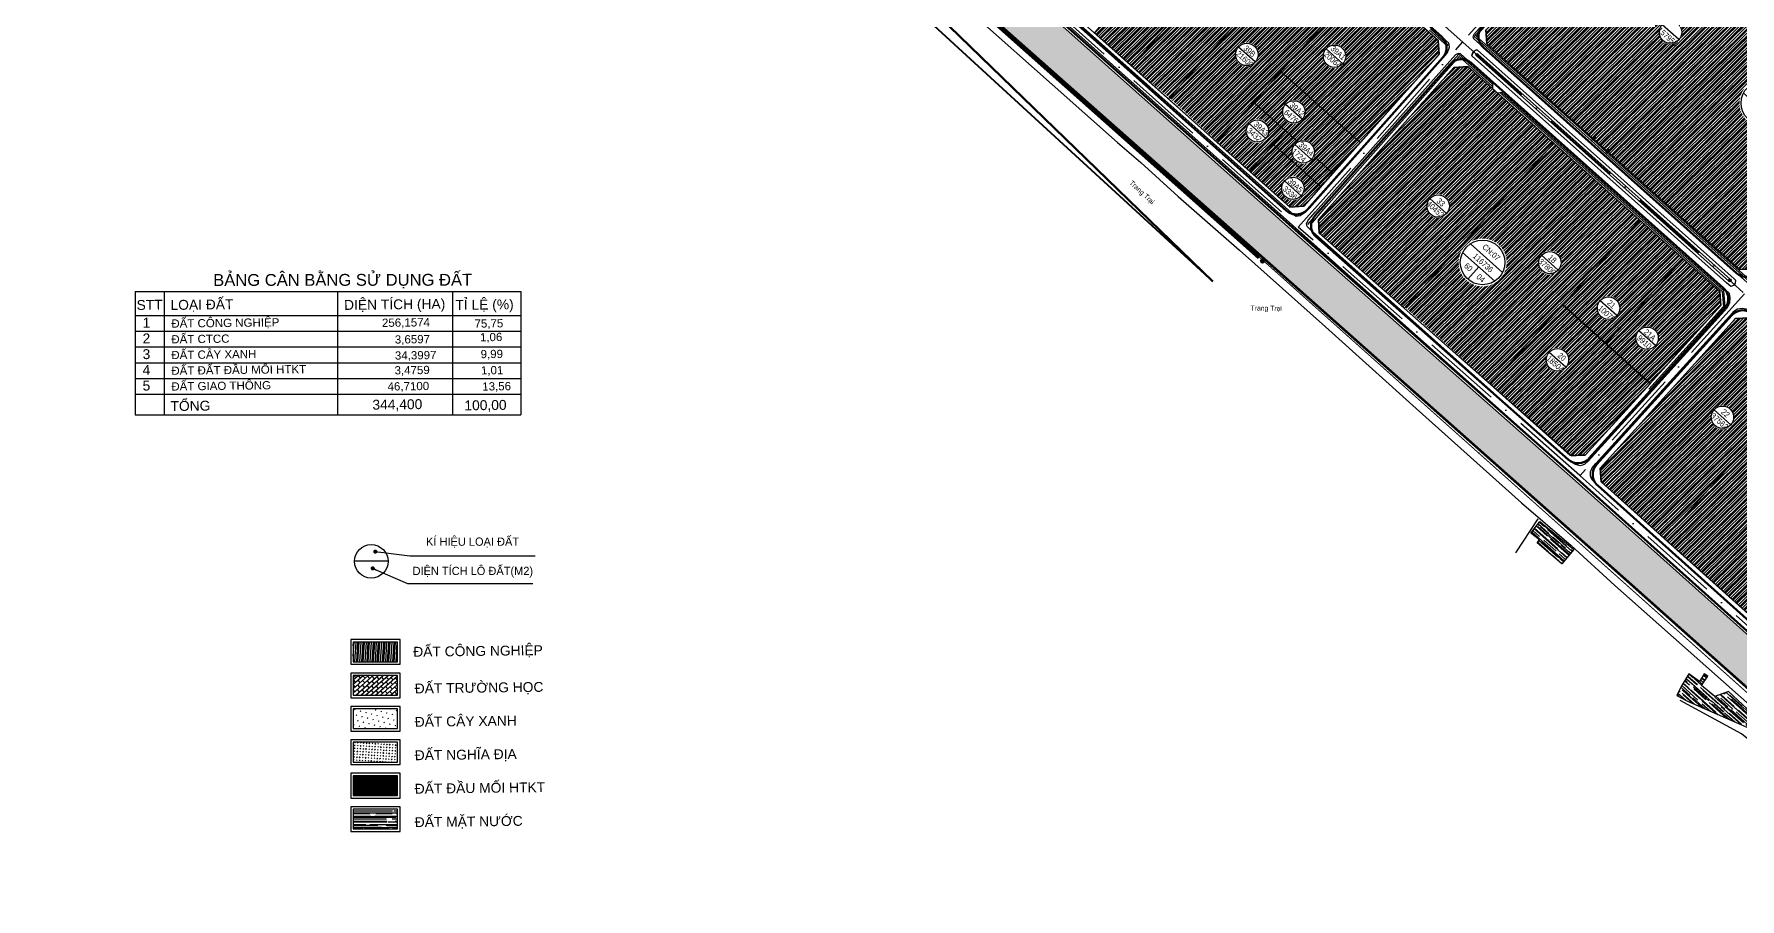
# Model space of a CAD drawing. Extents: x 577299 to 581055, y 2342699 to 2346415.
# Drawn here: x 577655 to 579726, y 2343264 to 2344315 of the extents above; entities that cross this region are included whole.
import ezdxf
from ezdxf.enums import TextEntityAlignment as Align

# ---------------------------------------------------------------- set-up
doc = ezdxf.new("R2010")
doc.units = 0
doc.header["$LTSCALE"] = 10
doc.header["$MEASUREMENT"] = 0
doc.set_wipeout_variables(frame=1)
for name, pattern in [('ACAD_ISO10W100', [18, 12, -3, 0, -3]), ('CENTER', [2, 1.25, -0.25, 0.25, -0.25]), ('DUONGDUT', [0.1875, 0.125, -0.0625])]:
    doc.linetypes.add(name, pattern=pattern)
for name, color, linetype in [('cayxanh', 74, 'Continuous'), ('dientich', 11, 'Continuous'), ('GHICHU', 7, 'Continuous'), ('HTCN', 192, 'Continuous'), ('HTDatKT', 37, 'Continuous'), ('HTNghiaDia', 9, 'Continuous'), ('HTRanhTN', 147, 'Continuous'), ('HTTruongHoc', 40, 'Continuous'), ('KYHIEU', 2, 'Continuous'), ('Lop_ao', 140, 'Continuous'), ('Lopduong', 7, 'Continuous'), ('LOPSUOI', 190, 'Continuous'), ('Tim dg', 6, 'CENTER'), ('via he', 2, 'Continuous')]:
    doc.layers.add(name, color=color, linetype=linetype)
for name, color, linetype, lineweight in [('dqh', 7, 'Continuous', 60), ('DuongQH', 7, 'Continuous', 60), ('he', 4, 'Continuous', 40), ('HTCayXanh', 82, 'Continuous', 20), ('r-g-t-ke', 7, 'Continuous', 20), ('whe', 142, 'Continuous', 35), ('wlong-duong', 40, 'Continuous', 53)]:
    doc.layers.add(name, color=color, linetype=linetype, lineweight=lineweight)
doc.styles.add('BIGFONT', font='VHARIAL.TTF', dxfattribs={"height": 10})
doc.styles.add('CHOA', font='VHAVAN.TTF', dxfattribs={"height": 500})
doc.styles.add('CHUHOA', font='VHARIALN.TTF')
doc.styles.add('CHUVN', font='vnsimple.shx')
doc.linetypes.add('BOCAP_XAY', pattern='A,0.75,[147,LTTLL.SHX,S=0.1,R=0,X=0,Y=0],0.75', length=1.5)
doc.linetypes.add('TALUYKEPPHAI', pattern='A,0,[130,ltypeshp.shx,S=0.125,R=0,X=0,Y=0.125],0.2,[130,ltypeshp.shx,S=0.125,R=0,X=0,Y=0.125],0.2,[130,ltypeshp.shx,S=0.25,R=0,X=0,Y=0.25],0.2,0', length=0.6)
doc.linetypes.add('TALUYKEPTRAI', pattern='A,0,[130,ltypeshp.shx,S=0.125,R=0,X=0,Y=-0.125],0.2,[130,ltypeshp.shx,S=0.125,R=0,X=0,Y=-0.125],0.2,[130,ltypeshp.shx,S=0.25,R=0,X=0,Y=-0.25],0.2,0', length=0.6)
doc.dimstyles.get("Standard").update_dxf_attribs({"dimtxt": 0.18, "dimasz": 0.18, "dimexe": 0.18, "dimexo": 0.0625, "dimgap": 0.09, "dimtad": 0, "dimtih": 1, "dimtoh": 1, "dimdec": 4, "dimzin": 0, "dimdsep": 46, "dimtxsty": 'Standard', "dimcen": 0.09, "dimadec": 0, "dimazin": 0, "dimtfac": 1, "dimtdec": 4, "dimtofl": 0, "dimtmove": 0, "dimatfit": 3, "dimfxl": 1, "dimtolj": 1, "dimtzin": 0, "dimarcsym": 0})
pattern_1 = [(359.58224145, (-17089.4939, 4285.579), (0.015785906, 2.1650059602), [1.25, -1.25]), (59.58224145, (-17089.4939, 4285.579), (-1.8670572079, 1.0961739756), [1.25, -1.25]), (119.58224145, (-17088.861, 4286.657), (-1.8828431138, -1.0688319845), [1.25, -1.25])]
pattern_2 = [(44.58224145, (-17089.494, 4285.579), (-4.387077064, 4.451522755), []), (44.58224145, (-17090.042, 4286.1354), (-4.387077064, 4.451522755), []), (44.58224145, (-17090.5906, 4286.692), (-4.387077064, 4.451522755), []), (44.58224145, (-17092.236, 4288.361), (-4.387077064, 4.451522755), [])]
pattern_3 = [(318.2147, (577864.825, 2342974.838), (11.533823, -3.601518), [75, -10, 25, -5]), (318.2147, (577871.4494, 2342972.271), (0.702934, 8.290258), [15, -1.65, 30, -3.75]), (318.2147, (577869.521, 2342976.341), (21.619064, -14.826954), [40, -7, 20, -5])]

# ---------------------------------------------------------------- blocks, each defined once
blk = doc.blocks.new('KH1')
blk.add_wipeout([(-9.8, 12.4), (-7.9, 13.6), (-6.3, 14.4), (-5, 14.9), (-3, 15.5), (-1.7, 15.7), (0.6, 15.9), (0.6, 15.9), (2.7, 15.7), (4.3, 15.5), (5.9, 15), (8.1, 14.2), (9.8, 13.3), (11.4, 12.1), (13, 10.7), (14.3, 9.4), (15.4, 7.8), (16.2, 6.4), (17.2, 3.9), (17.8, 1.9), (18.1, -0.2), (18.1, -1.6), (17.9, -4.3), (17.4, -6.4), (16.7, -8.6), (15.7, -10.4), (13.8, -13.1), (12.1, -14.8), (10.2, -16.2), (7.4, -17.7), (5.5, -18.4), (3.6, -18.8), (0.6, -19.1), (-2.1, -18.9), (-3.9, -18.5), (-5.7, -17.9), (-7.1, -17.3), (-8.5, -16.5), (-10.2, -15.4), (-10.2, -15.4), (-12.9, -12.6), (-14.2, -10.9), (-15.4, -8.7), (-16.1, -6.5), (-16.8, -3.3), (-16.8, -1.6), (-16.6, 1.1), (-16.2, 3), (-15, 6.1), (-13.3, 8.9), (-12.1, 10.4)])
blk.add_line((16.9, -1.6), (-15.6, -1.6))
blk.add_circle((0.6, -1.6), 16.3)
blk = doc.blocks.new('vfgf')
blk.add_wipeout([(582058.2, 2343877.1), (582061.9, 2343876.5), (582064.8, 2343875.7), (582067, 2343874.9), (582070, 2343873.4), (582072, 2343872.2), (582075.1, 2343869.9), (582075.1, 2343869.9), (582077.5, 2343867.4), (582079.2, 2343865.4), (582080.8, 2343863), (582082.6, 2343859.5), (582083.6, 2343856.6), (582084.5, 2343853.3), (582084.9, 2343849.8), (582084.9, 2343846.7), (582084.6, 2343843.5), (582084.1, 2343841), (582082.6, 2343836.7), (582081.1, 2343833.6), (582079.2, 2343830.6), (582077.7, 2343828.8), (582074.4, 2343825.6), (582071.5, 2343823.5), (582068.1, 2343821.6), (582065, 2343820.4), (582059.7, 2343819.1), (582055.7, 2343818.9), (582051.6, 2343819.2), (582046.5, 2343820.4), (582043.4, 2343821.7), (582040.5, 2343823.2), (582036.6, 2343826.2), (582033.3, 2343829.5), (582031.5, 2343832), (582029.9, 2343834.6), (582028.9, 2343836.9), (582028, 2343839.4), (582027.2, 2343842.7), (582027.2, 2343842.7), (582026.7, 2343849.2), (582027.1, 2343852.7), (582028, 2343856.8), (582029.4, 2343860.3), (582032.1, 2343865), (582034.1, 2343867.2), (582037.2, 2343870.4), (582039.8, 2343872.4), (582044.8, 2343875), (582049.9, 2343876.5), (582053.2, 2343877)]).dxf.layer = 'KYHIEU'
at = {"layer": 'KYHIEU'}
for p, q in [((582070.8, 2343825.4), (582031.5, 2343860.1)), ((582080.1, 2343836), (582040.8, 2343870.6)), ((582051.2, 2343842.7), (582037.9, 2343827.7))]:
    blk.add_line(p, q, dxfattribs=at)
blk.add_circle((582055.8, 2343848), 27.1, dxfattribs=at)
blk = doc.blocks.new('DOT')
at = {"color": 0, "linetype": 'ByBlock'}
blk.add_line((-0.5, 0), (-1, 0), dxfattribs=at)
at = {"color": 0, "linetype": 'ByBlock', "const_width": 0.5}
blk.add_lwpolyline([(-0.25, 0, 1), (0.25, 0, 1)], format="xyb", close=True, dxfattribs=at)

msp = doc.modelspace()

# ---------------------------------------------------------------- hatches: boundary and pattern name
at = {"layer": 'cayxanh'}
h = msp.add_hatch(dxfattribs=at)
h.set_pattern_fill('STARS', color=256, scale=10, angle=-0.4178, style=0)
h.set_pattern_definition(pattern_1)
h.paths.add_polyline_path([(578776.8, 2344438), (578776.1, 2344438.6), (578710, 2344430.8), (578830.9, 2344323.1), (578974.9, 2344195.6), (579024.2, 2344217.3)])
h = msp.add_hatch(dxfattribs=at)
h.set_pattern_fill('STARS', color=256, scale=10, angle=-0.4178, style=0)
h.set_pattern_definition(pattern_1)
h.paths.add_polyline_path([(579024.2, 2344217.3), (578974.9, 2344195.6), (579131.1, 2344057.4), (579202.4, 2343994), (579270.5, 2343998.3), (579184.7, 2344074.2)])
h = msp.add_hatch(dxfattribs=at)
h.set_pattern_fill('STARS', color=256, scale=10, angle=-0.4178, style=0)
h.set_pattern_definition(pattern_1)
h.paths.add_polyline_path([(579270.5, 2343998.3), (579202.4, 2343994), (579456.5, 2343768), (579530.1, 2343768.9), (579526.7, 2343772)])
h = msp.add_hatch(dxfattribs=at)
h.set_pattern_fill('STARS', color=256, scale=10, angle=-0.4178, style=0)
h.set_pattern_definition(pattern_1)
h.paths.add_polyline_path([(579530.1, 2343768.9), (579456.5, 2343768), (579624, 2343619), (579676, 2343638.2)])
h = msp.add_hatch(dxfattribs=at)
h.set_pattern_fill('STARS', color=256, scale=10, angle=-0.4178, style=0)
h.set_pattern_definition(pattern_1)
h.paths.add_polyline_path([(579676, 2343638.2), (579624, 2343619), (579784, 2343476.7), (579849, 2343486.3), (579788.1, 2343537.8)])
at = {"layer": 'DuongQH', "extrusion": (-8.80861e-05, -0.0001149, 1)}
h = msp.add_hatch(color=256, dxfattribs=at)
edge = h.paths.add_edge_path()
edge.add_arc((579146.6, 2344039), 1.99, 0, 360)
at = {"layer": 'HTCayXanh'}
h = msp.add_hatch(dxfattribs=at)
h.set_pattern_fill('SWAMP', color=256, scale=7, angle=86.3676, style=0)
h.set_pattern_definition([(45.00003, (576006.178, 2340769.749), (-1.811737, 6.76148), [0.875, -6.125]), (135.00003, (576006.4874, 2340770.0585), (-6.7614817, 1.81173), [0.4375, -11.686856]), (135.00003, (576006.5648, 2340770.136), (-6.7614817, 1.81173), [0.35, -11.774356]), (135.00003, (576006.41, 2340769.981), (-6.7614817, 1.81173), [0.35, -11.774356]), (105.00003, (576006.642, 2340770.213), (-6.761482, 1.81173), [0.28, -6.72]), (165.00003, (576006.333, 2340769.904), (-4.949745, -4.94975), [0.28, -6.72])])
h.paths.add_polyline_path([(578042.3, 2343470.7), (578096.3, 2343470.7), (578096.3, 2343494.7), (578042.3, 2343494.7)])
at = {"layer": 'HTCN'}
h = msp.add_hatch(dxfattribs=at)
h.set_pattern_fill('PLASTI', color=256, scale=25, angle=44.5822, style=0)
h.set_pattern_definition(pattern_2)
h.paths.add_polyline_path([(579971.1, 2344285.2), (579743.2, 2344029.7), (579726.3, 2344028.8), (579418.9, 2344303.1), (579418, 2344320), (579646.1, 2344575.1), (579663, 2344576), (579970.1, 2344302.1)])
h = msp.add_hatch(dxfattribs=at)
h.set_pattern_fill('PLASTI', color=256, scale=25, angle=44.5822, style=0)
h.set_pattern_definition(pattern_2)
h.paths.add_polyline_path([(578942.5, 2344316.6), (578987.7, 2344276.4), (579126.3, 2344432.5), (579167.3, 2344479.1), (579122.7, 2344519.1), (579038.3, 2344433.3)])
h = msp.add_hatch(dxfattribs=at)
h.set_pattern_fill('PLASTI', color=256, scale=25, angle=44.5822, style=0)
h.set_pattern_definition(pattern_2)
h.paths.add_polyline_path([(578987.7, 2344276.4), (579033.6, 2344237.6), (579212.9, 2344439), (579167.3, 2344479.1)])
h = msp.add_hatch(dxfattribs=at)
h.set_pattern_fill('PLASTI', color=256, scale=25, angle=44.5822, style=0)
h.set_pattern_definition(pattern_2)
h.paths.add_polyline_path([(579033.6, 2344237.6), (579092.3, 2344184), (579272.9, 2344385.4), (579212.9, 2344439), (579033.6, 2344237.6)])
h = msp.add_hatch(dxfattribs=at)
h.set_pattern_fill('PLASTI', color=256, scale=25, angle=44.5822, style=0)
h.set_pattern_definition(pattern_2)
h.paths.add_polyline_path([(579265.4, 2344183.2), (579361, 2344290.1), (579360, 2344307.4), (579272.9, 2344385.4), (579168.7, 2344269.6)])
h = msp.add_hatch(dxfattribs=at)
h.set_pattern_fill('PLASTI', color=256, scale=25, angle=44.5822, style=0)
h.set_pattern_definition(pattern_2)
h.paths.add_polyline_path([(579215.6, 2344072.8), (579318.6, 2343981.9), (579500.3, 2344182.2), (579395.9, 2344275.4), (579378.9, 2344274.4), (579214.6, 2344089.7)])
h = msp.add_hatch(dxfattribs=at)
h.set_pattern_fill('PLASTI', color=256, scale=25, angle=44.5822, style=0)
h.set_pattern_definition(pattern_2)
h.paths.add_polyline_path([(579135.6, 2344232.3), (579168.7, 2344269.6), (579265.4, 2344183.2), (579232.2, 2344145.9), (579135.5, 2344232.2)])
h = msp.add_hatch(dxfattribs=at)
h.set_pattern_fill('PLASTI', color=256, scale=25, angle=44.5822, style=0)
h.set_pattern_definition(pattern_2)
h.paths.add_polyline_path([(579092.3, 2344184), (579130.9, 2344148.2), (579174.7, 2344197.2), (579135.6, 2344232.3)])
h = msp.add_hatch(dxfattribs=at)
h.set_pattern_fill('PLASTI', color=256, scale=25, angle=44.5822, style=0)
h.set_pattern_definition(pattern_2)
h.paths.add_polyline_path([(579217.3, 2344129.3), (579232.2, 2344145.9), (579174.7, 2344197.2), (579159.8, 2344180.5)])
h = msp.add_hatch(dxfattribs=at)
h.set_pattern_fill('PLASTI', color=256, scale=25, angle=44.5822, style=0)
h.set_pattern_definition(pattern_2)
h.paths.add_polyline_path([(579179.7, 2344104.7), (579196.1, 2344105.6), (579217.3, 2344129.3), (579159.8, 2344180.5), (579130.9, 2344148.2)])
h = msp.add_hatch(dxfattribs=at)
h.set_pattern_fill('PLASTI', color=256, scale=25, angle=44.5822, style=0)
h.set_pattern_definition(pattern_2)
h.paths.add_polyline_path([(579500.5, 2344182.4), (579604.5, 2344089.1), (579424, 2343889.6), (579319.6, 2343983.1)])
h = msp.add_hatch(dxfattribs=at)
h.set_pattern_fill('PLASTI', color=256, scale=25, angle=44.5822, style=0)
h.set_pattern_definition(pattern_2)
h.paths.add_polyline_path([(579511.5, 2343986.3), (579564.4, 2343938.4), (579657.4, 2344041.9), (579604.5, 2344089.1)])
h = msp.add_hatch(dxfattribs=at)
h.set_pattern_fill('PLASTI', color=256, scale=25, angle=44.5822, style=0)
h.set_pattern_definition(pattern_2)
h.paths.add_polyline_path([(579564, 2343938.7), (579617.4, 2343890.4), (579702.7, 2343984.7), (579702.1, 2344001.9), (579657.4, 2344041.9)])
h = msp.add_hatch(dxfattribs=at)
h.set_pattern_fill('PLASTI', color=256, scale=25, angle=44.5822, style=0)
h.set_pattern_definition(pattern_2)
h.paths.add_polyline_path([(579511.5, 2343986.3), (579617.6, 2343890.4), (579538.4, 2343803.2), (579520.8, 2343803.1), (579424, 2343889.6)])
h = msp.add_hatch(dxfattribs=at)
h.set_pattern_fill('PLASTI', color=256, scale=25, angle=44.5822, style=0)
h.set_pattern_definition(pattern_2)
h.paths.add_polyline_path([(579738.2, 2343970.3), (579721.3, 2343969.4), (579556.8, 2343787.3), (579557.8, 2343770.5), (579634.3, 2343702.2), (579815, 2343901.7), (579738.2, 2343970.3)])
h = msp.add_hatch(dxfattribs=at)
h.set_pattern_fill('PLASTI', color=256, scale=25, angle=44.5822, style=0)
h.set_pattern_definition(pattern_2)
h.paths.add_polyline_path([(579815, 2343901.7), (579875.4, 2343848.3), (579693.3, 2343649.3), (579634.3, 2343702.2)])
h = msp.add_hatch(dxfattribs=at)
h.set_pattern_fill('PLASTI', color=256, scale=25, angle=44.5822, style=0)
h.set_pattern_definition(pattern_2)
h.paths.add_polyline_path([(579693.3, 2343649.3), (579752.8, 2343595.8), (579931.4, 2343798.2), (579875.4, 2343848.3)])
h = msp.add_hatch(dxfattribs=at)
h.set_pattern_fill('PLASTI', color=256, scale=25, angle=86.3676, style=0)
h.set_pattern_definition([(86.36757147, (1690643.377, 200740.072), (-6.237443938, 0.395971107), []), (86.36757147, (1690642.5975, 200740.1216), (-6.237443938, 0.395971107), []), (86.36757147, (1690641.818, 200740.171), (-6.237443938, 0.395971107), []), (86.36757147, (1690639.479, 200740.3196), (-6.237443938, 0.395971107), [])])
h.paths.add_polyline_path([(578042.3, 2343552), (578096.3, 2343552), (578096.3, 2343576), (578042.3, 2343576)])
at = {"layer": 'HTDatKT'}
h = msp.add_hatch(dxfattribs=at)
h.set_pattern_fill('DOLMIT', color=256, scale=5, angle=86.3676, style=0)
h.set_pattern_definition([(45, (577590.9913, 2344406.9064), (-0.8838835, 0.8838835), []), (90, (577590.9913, 2344406.9064), (-3.535534, -2e-12), [1.767767, -3.535538])])
h.paths.add_polyline_path([(578042.3, 2343389.4), (578096.3, 2343389.4), (578096.3, 2343413.4), (578042.3, 2343413.4)])
at = {"layer": 'HTNghiaDia'}
h = msp.add_hatch(dxfattribs=at)
h.set_pattern_fill('CROSS', color=256, scale=10, angle=41.3676, style=0)
h.set_pattern_definition([(41.36757147, (1690643.3772, 200740.072), (0.2239950842, 3.5284311248), [1.25, -3.75]), (131.36757147, (1690644.2593, 200740.016), (-3.5284311248, 0.2239950842), [1.25, -3.75])])
h.paths.add_polyline_path([(578042.3, 2343430.1), (578096.3, 2343430.1), (578096.3, 2343454.1), (578042.3, 2343454.1)])
at = {"layer": 'HTTruongHoc'}
h = msp.add_hatch(dxfattribs=at)
h.set_pattern_fill('AR-B816', color=1, scale=0.5, angle=41.3676, style=0)
h.set_pattern_definition([(41.36757147, (1690643.377, 200740.072), (-2.6435488325, 3.001940967), []), (131.36757147, (1690643.377, 200740.072), (-5.6454897996, 0.3583921347), [4, -4])])
h.paths.add_polyline_path([(578042.3, 2343511.3), (578096.3, 2343511.3), (578096.3, 2343535.3), (578042.3, 2343535.3)])
at = {"layer": 'Lop_ao'}
h = msp.add_hatch(dxfattribs=at)
h.set_pattern_fill('AR-RROOF', color=130, scale=5, angle=-0.4178, style=0)
h.set_pattern_definition(pattern_3)
h.paths.add_polyline_path([(579472.5, 2343708.3), (579483.6, 2343722.6), (579524.6, 2343688.5), (579510.3, 2343671), (579480.3, 2343696.4), (579482.9, 2343700.3)])
h = msp.add_hatch(dxfattribs=at)
h.set_pattern_fill('AR-RROOF', color=130, scale=5, angle=-0.4178, style=0)
h.set_pattern_definition(pattern_3)
h.paths.add_polyline_path([(579662.9, 2343504), (579745, 2343468.1), (579752.4, 2343479.2), (579712.6, 2343515.6), (579696.1, 2343509.6), (579679.5, 2343523.3), (579687.5, 2343534.7), (579682.9, 2343537.3), (579677.1, 2343527.9), (579664.5, 2343537.1), (579655, 2343521.8), (579650, 2343511.2)])
h = msp.add_hatch(dxfattribs=at)
h.set_pattern_fill('AR-RROOF', color=130, scale=5, angle=41.3676, style=0)
h.set_pattern_definition([(3e-05, (579354.19, 2342663.217), (10.999997, 5.000006), [75, -10, 25, -5]), (3e-05, (579360.84, 2342665.717), (-5.000003, 6.649997), [15, -1.65, 30, -3.75]), (3e-05, (579356.69, 2342667.467), (25.999998, 3.350013), [40, -7, 20, -5])])
h.paths.add_polyline_path([(578042.3, 2343348.8), (578096.3, 2343348.8), (578096.3, 2343372.8), (578042.3, 2343372.8)])

# ---------------------------------------------------------------- linework, layer by layer
at = {"color": 37, "const_width": 0.346}
msp.add_lwpolyline([(578087.5, 2343398.5, 15.423909), (578085.9, 2343398.2, 0.064834)], format="xyb", close=True, dxfattribs=at)
at = {"color": 37, "const_width": 6.93}
msp.add_lwpolyline([(578085.7, 2343401), (578085.7, 2343408.6)], dxfattribs=at)
at = {"layer": 'DuongQH', "extrusion": (-4.70424e-05, -0.000153262, 1)}
msp.add_line((578727.3, 2344362.3), (579086.2, 2344014.1), dxfattribs=at)
at = {"layer": 'DuongQH', "linetype": 'DUONGDUT', "ltscale": 30, "extrusion": (-8.80861e-05, -0.0001149, 1), "const_width": 1.2, "elevation": 1}
msp.add_lwpolyline([(578889.7, 2344267.4), (578727.7, 2344411.4), (578565.7, 2344555.5)], dxfattribs=at)
at = {"layer": 'DuongQH', "extrusion": (-8.80861e-05, -0.0001149, 1)}
msp.add_circle((579146.6, 2344039, -318), 1.99, dxfattribs=at)
at = {"layer": 'GHICHU', "linetype": 'Continuous', "ltscale": 0.3}
for p, q in [((577777.7, 2344002.2), (578245.9, 2344002.2)), ((577777.7, 2344002.2), (577777.7, 2343852)), ((577812.6, 2344002.2), (577812.6, 2343852)), ((578023.3, 2344002.2), (578023.3, 2343852)), ((578162.8, 2344002.2), (578162.8, 2343852)), ((578245.9, 2344002.2), (578245.9, 2343852)), ((577777.7, 2343972.8), (578245.9, 2343972.8)), ((577777.7, 2343953.7), (578245.9, 2343953.7)), ((577777.7, 2343934.6), (578245.9, 2343934.6)), ((577777.7, 2343915.5), (578245.9, 2343915.5)), ((577777.7, 2343896.4), (578245.9, 2343896.4)), ((577777.7, 2343877.3), (578245.9, 2343877.3)), ((577777.7, 2343877.3), (578245.9, 2343877.3)), ((577777.7, 2343852), (578245.9, 2343852))]:
    msp.add_line(p, q, dxfattribs=at)
for points in [[(578039.3, 2343549), (578099.3, 2343549), (578099.3, 2343579), (578039.3, 2343579)], [(578042.3, 2343552), (578096.3, 2343552), (578096.3, 2343576), (578042.3, 2343576)], [(578039.3, 2343508.3), (578099.3, 2343508.3), (578099.3, 2343538.3), (578039.3, 2343538.3)], [(578042.3, 2343511.3), (578096.3, 2343511.3), (578096.3, 2343535.3), (578042.3, 2343535.3)], [(578039.3, 2343467.7), (578099.3, 2343467.7), (578099.3, 2343497.7), (578039.3, 2343497.7)], [(578042.3, 2343470.7), (578096.3, 2343470.7), (578096.3, 2343494.7), (578042.3, 2343494.7)], [(578039.3, 2343427.1), (578099.3, 2343427.1), (578099.3, 2343457.1), (578039.3, 2343457.1)], [(578042.3, 2343430.1), (578096.3, 2343430.1), (578096.3, 2343454.1), (578042.3, 2343454.1)], [(578039.3, 2343386.4), (578099.3, 2343386.4), (578099.3, 2343416.4), (578039.3, 2343416.4)], [(578042.3, 2343389.4), (578096.3, 2343389.4), (578096.3, 2343413.4), (578042.3, 2343413.4)], [(578039.3, 2343345.8), (578099.3, 2343345.8), (578099.3, 2343375.8), (578039.3, 2343375.8)], [(578042.3, 2343348.8), (578096.3, 2343348.8), (578096.3, 2343372.8), (578042.3, 2343372.8)]]:
    msp.add_lwpolyline(points, close=True, dxfattribs=at)
at = {"layer": 'he', "extrusion": (-8.80861e-05, -0.0001149, 1)}
msp.add_line((579086.2, 2344014.1), (578192.4, 2344835.4), dxfattribs=at)
at = {"layer": 'HTRanhTN', "linetype": 'BOCAP_XAY', "ltscale": 0.5}
for points in [[(579545.7, 2344185.7), (579403.7, 2344311.9), (579652.2, 2344591.4)], [(579548.2, 2344186.3), (579406.2, 2344312.5), (579652.3, 2344589.1)], [(579349.3, 2344319.7), (579371.2, 2344300.4)], [(579372.2, 2344301.6), (579350.6, 2344321.1)], [(579201.7, 2344083.3), (579223.3, 2344108), (579384.9, 2344290.3)], [(579204.7, 2344083.2), (579223.8, 2344105.4), (579385.4, 2344287.7)], [(579426, 2344254), (579384.9, 2344290.3)], [(579385.4, 2344287.7), (579425.7, 2344251.8)], [(579563.5, 2344169.4), (579736.8, 2344014.8), (579977.5, 2344284.7)], [(579564.7, 2344171.1), (579737, 2344017.5), (579976.3, 2344285.9)], [(579435.2, 2344243.3), (579704.9, 2344002.2), (579706.5, 2343983.7), (579615.7, 2343883.3)], [(579437.3, 2344243.8), (579706.6, 2344003.2), (579708.2, 2343983.3), (579616.7, 2343881.6)], [(579563.5, 2344169.4), (579545.7, 2344185.7)], [(579548.2, 2344186.3), (579564.7, 2344171.1)]]:
    msp.add_lwpolyline(points, dxfattribs=at)
at = {"layer": 'Lop_ao', "linetype": 'TALUYKEPTRAI', "ltscale": 4, "extrusion": (-8.80861e-05, -0.0001149, 1), "elevation": 1}
msp.add_lwpolyline([(579472.5, 2343708.3), (579483.6, 2343722.6), (579524.6, 2343688.5), (579510.3, 2343671), (579480.3, 2343696.4), (579482.9, 2343700.3), (579472.5, 2343708.3)], close=True, dxfattribs=at)
at = {"layer": 'Lop_ao', "linetype": 'TALUYKEPPHAI', "ltscale": 4, "extrusion": (-8.80861e-05, -0.0001149, 1), "elevation": 1}
msp.add_lwpolyline([(579662.9, 2343504), (579745, 2343468.1), (579752.4, 2343479.2), (579712.6, 2343515.7), (579696.1, 2343509.6), (579679.6, 2343523.3), (579687.6, 2343534.7), (579682.9, 2343537.3), (579677.2, 2343527.9), (579664.5, 2343537.2), (579655, 2343521.8), (579650, 2343511.2)], close=True, dxfattribs=at)
at = {"layer": 'Lopduong'}
for points in [[(579528.4, 2343774.6), (579524.1, 2343778.7), (579306.2, 2343972.7), (579183, 2344082.5), (578842.3, 2344387.1), (578786.7, 2344436.1), (578600.6, 2344600.9), (578504.8, 2344686.3)], [(579368.9, 2344289.1), (579203.7, 2344103.2), (579199, 2344098.6), (579192.2, 2344093.9), (579187.3, 2344093), (579185.5, 2344094.4), (578849, 2344394.4), (578793.7, 2344444.3), (578789, 2344451.7), (578794.8, 2344464.2), (578869.5, 2344536.1), (578975.8, 2344638.5)], [(578994.1, 2344641.6), (579372.8, 2344304)], [(579735.1, 2344013), (579736.1, 2344012.8), (579737.5, 2344013.1), (579739, 2344014), (579740.6, 2344015.4), (579979.2, 2344283), (579980.8, 2344285.8), (579982.1, 2344289.9), (579982.3, 2344296.1), (579981.3, 2344299), (579977.2, 2344304.3), (579655.4, 2344591.5), (579653.4, 2344592.5), (579651, 2344592.4), (579648.5, 2344591.2), (579403.1, 2344314.4), (579402.2, 2344312), (579403, 2344309.6), (579735.1, 2344013)], [(579403.1, 2344314.4), (579402.2, 2344312), (579403, 2344309.6)], [(579368.9, 2344289.1), (579370.8, 2344291.7), (579372.8, 2344296.4), (579373.6, 2344299.6), (579372.8, 2344304)], [(579387.2, 2344291.1), (579384.1, 2344291.3), (579380.9, 2344289.6)], [(579619.8, 2343881.3), (579711.5, 2343982.6), (579714.1, 2343988.2), (579714.7, 2343994.4), (579713.9, 2343999.7), (579704.5, 2344008.1), (579387.2, 2344291.1), (579384.1, 2344291.3), (579380.9, 2344289.6)], [(579407.9, 2344295.4), (579406.3, 2344295.6), (579403.7, 2344294.2), (579401.5, 2344291.4), (579400.8, 2344289), (579401.2, 2344288.1)], [(579401.2, 2344288.1), (579400.8, 2344289), (579401.5, 2344291.4), (579403.7, 2344294.2), (579406.3, 2344295.6), (579407.9, 2344295.4), (579719.5, 2344017.5), (579721.2, 2344015.7), (579720.8, 2344012), (579718.7, 2344009.4), (579715.4, 2344008.1), (579710, 2344012.7), (579401.2, 2344288.1)], [(579517.5, 2343798.4), (579314.2, 2343979.7), (579203.5, 2344078.3), (579201, 2344081), (579200.2, 2344084.3), (579202.1, 2344088.8), (579211, 2344098.8), (579380.9, 2344289.6)], [(579426, 2344254), (579425.9, 2344248.6)], [(579437.3, 2344243.8), (579432.2, 2344242.9)], [(579545.7, 2344185.7), (579551.4, 2344190.1)], [(579563.5, 2344169.4), (579567.7, 2344175.6)], [(579893.7, 2343839.4), (579790.1, 2343931.8), (579745.7, 2343971.4), (579736.8, 2343979.2), (579734.1, 2343980.7), (579729, 2343981.2), (579723.6, 2343980.4), (579720.1, 2343978.6), (579717.6, 2343976.5), (579625, 2343874.6)], [(579619.8, 2343881.3), (579545.9, 2343799.9)], [(579551.3, 2343793.1), (579625, 2343874.6)], [(579545.9, 2343799.9), (579545.9, 2343799.9), (579542.4, 2343796.3), (579538.1, 2343792.2), (579535.3, 2343790.8), (579532.2, 2343790.3), (579526.9, 2343791.8), (579523, 2343793.8), (579517.5, 2343798.4)], [(579528.4, 2343774.6), (579802.7, 2343528.7), (579857.3, 2343480.8)], [(579551, 2343768.7), (579546.7, 2343773.6), (579545.1, 2343778.1), (579545, 2343782.7), (579546.8, 2343787.6), (579551.3, 2343793.1), (579551.3, 2343793.1)], [(579991.8, 2343734.9), (579879.1, 2343606.5), (579825.2, 2343545.4), (579822.1, 2343542.5), (579815.2, 2343539.7), (579810.9, 2343539.1), (579805.6, 2343540.3), (579802.6, 2343542.8), (579551, 2343768.7), (579546.7, 2343773.6)]]:
    msp.add_lwpolyline(points, dxfattribs=at)
at = {"layer": 'Lopduong', "extrusion": (-8.80861e-05, -0.0001149, 1), "elevation": 1}
for points in [[(578727.9, 2344397), (578739.2, 2344388.2), (578739, 2344382.8), (578801.9, 2344333.2), (578891.3, 2344253.7), (578970.7, 2344183.2), (578999, 2344158.7)], [(578999, 2344158.7), (579044.1, 2344117.7), (579118.5, 2344052.4), (579223.2, 2343958.9), (579333.4, 2343859.9), (579461.2, 2343745), (579521.3, 2343693.3), (579574.4, 2343644.9), (579663.4, 2343565.8), (579788.5, 2343454.8), (579866.5, 2343384.9), (579953.2, 2343313.6), (580018.2, 2343263.8)], [(579454.1, 2343684.4), (579481.5, 2343725.6)], [(579883.7, 2343336.8), (579766.8, 2343433.1), (579728.5, 2343464.6), (579653.8, 2343504.8)]]:
    msp.add_lwpolyline(points, dxfattribs=at)
at = {"layer": 'LOPSUOI', "extrusion": (-8.80861e-05, -0.0001149, 1), "elevation": 1}
for points in [[(578966.4, 2344202.1), (578965.8, 2344201.4)], [(578966.4, 2344202.1), (578965.8, 2344201.4)], [(579077.2, 2344103), (579076.6, 2344102.3)], [(579077.2, 2344103), (579076.6, 2344102.3)], [(579188.1, 2344003.9), (579187.5, 2344003.2)], [(579188.1, 2344003.9), (579187.5, 2344003.2)], [(579299, 2343904.9), (579298.3, 2343904.2)], [(579299, 2343904.9), (579298.3, 2343904.2)], [(579409.8, 2343805.8), (579409.2, 2343805.1)], [(579409.8, 2343805.8), (579409.2, 2343805.1)], [(579520.7, 2343706.7), (579520.1, 2343706)], [(579631.5, 2343607.7), (579630.9, 2343606.9)]]:
    msp.add_lwpolyline(points, dxfattribs=at)
at = {"layer": 'Tim dg', "linetype": 'ACAD_ISO10W100', "ltscale": 0.8}
msp.add_line((579793.5, 2343544), (579532.1, 2343778.2), dxfattribs=at)
at = {"layer": 'whe'}
for p, q in [((579418.9, 2344303.1), (579418, 2344320)), ((579361, 2344290.4), (579360.1, 2344307.4)), ((579378.9, 2344274.4), (579395.9, 2344275.4)), ((579215.6, 2344072.8), (579214.6, 2344089.7)), ((579726.3, 2344028.8), (579743.2, 2344029.7)), ((579703.1, 2343985.1), (579702.2, 2344002)), ((579721.1, 2343969.2), (579738.1, 2343970.1)), ((579521.7, 2343802.4), (579538.8, 2343803.4)), ((579557.7, 2343770.6), (579556.8, 2343787.5)), ((579788.1, 2343537.8), (579526.6, 2343772.1)), ((579803.5, 2343550.2), (579557.7, 2343770.6))]:
    msp.add_line(p, q, dxfattribs=at)
for centre, start, end in [((579407.3, 2344289.5), 48.2467, 228.2467), ((579714.1, 2344015.7), 228.2467, 48.2467)]:
    msp.add_arc(centre, 1.5, start, end, dxfattribs=at)
at = {"layer": 'wlong-duong'}
for p, q in [((579790, 2343540), (579528.6, 2343774.3)), ((579799.4, 2343545.7), (579553.7, 2343766.1))]:
    msp.add_line(p, q, dxfattribs=at)
for centre, start, end in [((579352.1, 2344298.4), 318.3356, 48.2402), ((579426.9, 2344312), 138.1875, 228.2533), ((579387.9, 2344266.4), 48.2533, 138.3356), ((579223.6, 2344081.8), 138.3356, 228.5406), ((579734.3, 2344037.7), 228.2533, 318.2655), ((579694.2, 2343993.1), 317.8789, 48.2533), ((579730, 2343961.2), 48.3904, 137.8789), ((579529.8, 2343811.3), 228.5406, 317.8789), ((579565.7, 2343779.5), 137.8789, 228.1043)]:
    msp.add_arc(centre, 18, start, end, dxfattribs=at)

# ---------------------------------------------------------------- texts
at = {"layer": 'GHICHU', "linetype": 'Continuous', "ltscale": 0.3, "extrusion": (1.89368e-05, -0.000143536, 1), "style": 'BIGFONT'}
msp.add_text('b¶ng c©n b»ng sö dông ®Êt', height=14.4, rotation=0.0524, dxfattribs=at).set_placement((577872.3, 2344008.8, -316.4))
at = {"layer": 'GHICHU', "linetype": 'Continuous', "ltscale": 0.3, "extrusion": (2.06121e-05, -0.000143305, 1), "style": 'BIGFONT'}
for s, height, p in [('STT', 12, (577779.3, 2343979.6, -316.4)), ('LO¹I §ÊT', 12, (577820.5, 2343979.6, -316.4)), ('DIÖN TÝCH (HA)', 12, (578031.3, 2343979.6, -316.4)), ('TØ LÖ (%)', 12, (578166.5, 2343979.6, -316.4)), ('1', 12, (577786.6, 2343958, -316.4)), ('®Êt c«ng nghiÖp', 10, (577821.5, 2343958, -316.4)), ('2', 12, (577786.6, 2343938.9, -316.4)), ('®Êt ctcc', 10, (577821.5, 2343938.9, -316.4)), ('3', 12, (577786.6, 2343919.8, -316.4)), ('®Êt C¢Y XANH ', 10, (577821.5, 2343919.8, -316.4)), ('34,3997', 10, (578093, 2343919.2, -316.4)), ('9,99', 10, (578197.1, 2343920.9, -316.4)), ('4', 12, (577786.6, 2343900.7, -316.4)), ('®Êt §ÊT §ÇU MèI HTKT', 10, (577821.5, 2343900.7, -316.4)), ('3,4759', 10, (578092.6, 2343901.2, -316.4)), ('1,01', 10, (578197.5, 2343901.2, -316.4)), ('5', 12, (577786.6, 2343881.6, -316.4)), ('®Êt GIAO TH¤NG', 10, (577821.5, 2343881.6, -316.4)), ('46,7100', 10, (578084.1, 2343881.6, -316.4)), ('13,56', 10, (578199.1, 2343881.6, -316.4)), ('TæNG', 12, (577820.5, 2343856.7, -316.4)), ('344,400', 12, (578065.7, 2343858.4, -316.4)), ('100,00', 12, (578177.4, 2343857.6, -316.4)), ('®Êt c«ng nghiÖp', 12, (578115.3, 2343558.1, -316.3)), ('®Êt tR¦êNG HäC', 12, (578117.1, 2343513.5, -316.3)), ('®Êt c¢Y XANH', 12, (578117.1, 2343472.9, -316.3)), ('®Êt NGHÜA §ÞA', 12, (578117.1, 2343432.3, -316.3)), ('®Êt ®Çu mèi htkt', 12, (578117.1, 2343391.6, -316.3)), ('®Êt MÆT N¦íC', 12, (578117.1, 2343351, -316.3))]:
    msp.add_text(s, height=height, rotation=0.7216, dxfattribs=at).set_placement(p)
at = {"layer": 'GHICHU', "linetype": 'Continuous', "ltscale": 0.3, "style": 'BIGFONT'}
for s, p in [('256,1574', (578077.3, 2343959)), ('75,75', (578189.7, 2343958)), ('3,6597', (578092.9, 2343938.7)), ('1,06', (578196.3, 2343941.5))]:
    msp.add_text(s, height=10, rotation=0.7216, dxfattribs=at).set_placement(p)
at = {"layer": 'Lopduong', "extrusion": (-0.015469, 0.004297, 0.999871), "insert": (578988.5, 2344137.8, 2.6), "char_height": 5.999, "width": 49.995, "attachment_point": 1, "text_direction": (0.733207, -0.679856, 0.014265), "style": 'CHUVN'}
msp.add_mtext('\\f.VnArial Narrow|b0|i0|c0|p34;\\C6;Trang Tr¹i', dxfattribs=at)
at = {"layer": 'Lopduong', "extrusion": (-8.80861e-05, -0.0001149, 1), "insert": (579132.2, 2343984.9, -1.2), "char_height": 6, "width": 50, "attachment_point": 1, "text_direction": (0.999976, -0.006895, 8.7e-05), "style": 'CHUVN'}
msp.add_mtext('\\f.VnArial Narrow|b0|i0|c0|p34;\\C6;Trang Tr¹i', dxfattribs=at)
msp.add_mtext('\\f.VnArial Narrow|b0|i0|c0|p34;\\C6;Trang Tr¹i', dxfattribs=at)
at = {"layer": 'via he', "color": 0, "char_height": 10, "width": 228.571, "attachment_point": 1, "rotation": 0, "style": 'CHOA'}
for s, insert in [('kÝ hiÖu lo¹i ®Êt', (578130.8, 2343703, 5482.1)), ('diÖn tÝch l« ®Êt(m2)', (578114.4, 2343667.4, 5482.1))]:
    msp.add_mtext(s, dxfattribs=dict(at, insert=insert))

# ---------------------------------------------------------------- next in the draw order: block references
at = {"layer": 'KYHIEU', "xscale": 0.833333333333181, "yscale": 0.833333333333181, "zscale": 0.833333333333181, "rotation": 318.2146987994943}
for p in [(579642.7, 2344318.6), (579128.1, 2344291.5), (579234.6, 2344289.3), (579185.2, 2344221.7), (579184, 2344128.8), (579360.5, 2344107.2, 321.4), (579496.2, 2344038.4), (579614.2, 2343946.6, 321.4), (579505.3, 2343920.3), (579705.7, 2343850.5)]:
    msp.add_blockref('KH1', p, dxfattribs=at)

# ---------------------------------------------------------------- next in the draw order: linework, layer by layer
at = {"layer": 'dientich', "extrusion": (-1.38117e-05, 2.8119e-05, 1), "elevation": 0.4}
for points in [[(578942.4, 2344316.5), (578987.5, 2344276.2), (579126.3, 2344432.5), (579167.3, 2344479.1), (579122.7, 2344519.1), (579038.3, 2344433.3)], [(578987.5, 2344276.2), (579032.3, 2344236.2), (579212.9, 2344439), (579167.3, 2344479.1)]]:
    msp.add_lwpolyline(points, close=True, dxfattribs=at)
for points in [[(579726.3, 2344028.8), (579418.9, 2344303.1)], [(579215.6, 2344072.8), (579318.6, 2343981.9), (579500.3, 2344182.2), (579395.9, 2344275.4), (579378.9, 2344274.4), (579214.6, 2344089.7), (579215.6, 2344072.8)]]:
    msp.add_lwpolyline(points, dxfattribs=at)
at = {"layer": 'dientich'}
msp.add_lwpolyline([(579815, 2343901.7), (579931.5, 2343798.3), (579752.7, 2343595.7), (579634.2, 2343702), (579815, 2343901.7)], close=True, dxfattribs=at)
at = {"layer": 'Tim dg', "linetype": 'ACAD_ISO10W100', "ltscale": 0.8}
for p, q in [((579389.8, 2344304.9), (578991.6, 2344660.5)), ((579652.6, 2344600.3), (579389.5, 2344305.2)), ((579532.1, 2343778.2), (579190.1, 2344080.3))]:
    msp.add_line(p, q, dxfattribs=at)
at = {"layer": 'whe'}
for p, q in [((579360.1, 2344307.4), (578997, 2344631.6)), ((579418.9, 2344303.1), (579726.3, 2344028.8)), ((579406.3, 2344288.4), (579713.1, 2344014.6)), ((579408.3, 2344290.6), (579715.1, 2344016.8)), ((579179.7, 2344104.7), (579196.6, 2344105.7)), ((579526.7, 2343772), (579184.7, 2344074.2)), ((579521.7, 2343802.4), (579215.6, 2344072.8))]:
    msp.add_line(p, q, dxfattribs=at)
at = {"layer": 'wlong-duong'}
for p, q in [((579364.1, 2344311.8), (579000.4, 2344636.5)), ((579414.9, 2344298.6), (579722.3, 2344024.3)), ((579528.7, 2343774.2), (579186.6, 2344076.4)), ((579517.8, 2343797.8), (579211.7, 2344068.3))]:
    msp.add_line(p, q, dxfattribs=at)
msp.add_arc((579187.7, 2344113.7), 18, 228.2639, 318.3356, dxfattribs=at)

# ---------------------------------------------------------------- next in the draw order: block references
at = {"layer": 'KYHIEU', "xscale": 0.833333333333181, "yscale": 0.833333333333181, "zscale": 0.833333333333181, "rotation": 318.2146987994943}
for p in [(579140.9, 2344198.4), (579567.4, 2343983.1)]:
    msp.add_blockref('KH1', p, dxfattribs=at)

# ---------------------------------------------------------------- next in the draw order: texts
at = {"layer": 'dientich', "extrusion": (-1.38117e-05, 2.8119e-05, 1), "style": 'CHUHOA'}
for s, p in [('157953', (579625.4, 2344318.8, 63.9)), ('21600', (579113.7, 2344290.1, 63.9)), ('20064', (579220.4, 2344289.2, 63.9)), ('6476', (579171.9, 2344218.6, 63.9)), ('3336', (579170.5, 2344125.6, 63.9)), ('40452', (579345, 2344107.4, 63.9)), ('37800', (579480.8, 2344037.5, 63.9)), ('9910', (579600.7, 2343944.5, 69.9)), ('18504', (579490.7, 2343919.6, 63.9))]:
    msp.add_text(s, height=7, rotation=318.2146, dxfattribs=at).set_placement(p)
at = {"layer": 'dientich', "style": 'CHUHOA'}
msp.add_text('37562', height=7, rotation=318.2146, dxfattribs=at).set_placement((579690.2, 2343849.9))
at = {"layer": 'dqh', "color": 7, "lineweight": 25, "extrusion": (-8.81556e-05, -0.000114846, 1), "char_height": 7, "width": 1263.054, "attachment_point": 5, "text_direction": (0.745647, -0.666341, -1.1e-05), "style": 'CHUHOA'}
for s, insert in [('39B', (579130.9, 2344294.1, 15)), ('39A1', (579238.5, 2344292.1, 15)), ('39A2', (579188.8, 2344223.4, 15)), ('39A5', (579186.5, 2344131, 15)), ('33', (579363.2, 2344110.3, 15)), ('18', (579498.6, 2344041.6, 15)), ('21A', (579617, 2343949.2, 15)), ('20', (579510.1, 2343922.6, 15)), ('22', (579708.9, 2343854, 15))]:
    msp.add_mtext(s, dxfattribs=dict(at, insert=insert))

# ---------------------------------------------------------------- next in the draw order: linework, layer by layer
at = {"layer": 'dientich', "extrusion": (-1.38117e-05, 2.8119e-05, 1)}
for points, elevation in [([(579032.3, 2344236.2), (579091.6, 2344183.3), (579272.9, 2344385.4), (579212.9, 2344439), (579033.6, 2344237.6)], 0.4), ([(579265.4, 2344183.2), (579361, 2344290.1), (579360, 2344307.4), (579272.9, 2344385.4), (579168.7, 2344269.6)], 0.4), ([(579135.6, 2344232.3), (579168.7, 2344269.6), (579265.4, 2344183.2), (579232.2, 2344145.9), (579135.5, 2344232.2)], 0.4), ([(579091.6, 2344183.3), (579130.9, 2344148.2), (579174.7, 2344197.2), (579135.6, 2344232.3)], 0.4), ([(579500.3, 2344182.2), (579604.6, 2344089.1), (579423.5, 2343889.1), (579318.6, 2343981.9)], 57.9), ([(579511.5, 2343986.3), (579564.1, 2343938.8), (579657.5, 2344041.9), (579604.6, 2344089.2)], 57.9), ([(579564.1, 2343938.8), (579617.4, 2343890.5), (579703.2, 2343985.2), (579702.3, 2344002.1), (579657.5, 2344041.9)], 57.9), ([(579511, 2343985.8), (579617.2, 2343889.9), (579538, 2343802.7), (579520.4, 2343802.6), (579423.5, 2343889.1)], 57.9)]:
    msp.add_lwpolyline(points, close=True, dxfattribs=dict(at, elevation=elevation))
at = {"layer": 'dientich'}
for points in [[(579217.3, 2344129.3), (579232.2, 2344145.9), (579174.7, 2344197.2), (579159.8, 2344180.5)], [(579738.1, 2343970.1), (579721.1, 2343969.2), (579556.8, 2343787.5), (579557.7, 2343770.6), (579634.2, 2343702), (579815, 2343901.7), (579738.1, 2343970.1)]]:
    msp.add_lwpolyline(points, close=True, dxfattribs=at)
msp.add_lwpolyline([(579179.7, 2344104.7), (579130.9, 2344148.2), (579159.8, 2344180.5), (579217.3, 2344129.3), (579196.6, 2344105.7), (579179.7, 2344104.7)], dxfattribs=at)
at = {"layer": 'DuongQH', "linetype": 'DUONGDUT', "ltscale": 100, "extrusion": (-4.70424e-05, -0.000153262, 1), "const_width": 1.2, "elevation": 0.1}
msp.add_lwpolyline([(578246.5, 2344839.4), (579142.2, 2344043.2)], dxfattribs=at)
at = {"layer": 'DuongQH', "color": 33, "extrusion": (-4.70424e-05, -0.000153262, 1), "elevation": 0.1}
for points in [[(578246, 2344838.9), (579141.8, 2344042.7)], [(578246.9, 2344839.8), (579142.6, 2344043.7)]]:
    msp.add_lwpolyline(points, dxfattribs=at)
at = {"layer": 'DuongQH', "linetype": 'DUONGDUT', "ltscale": 30, "extrusion": (-8.80861e-05, -0.0001149, 1), "const_width": 1.2, "elevation": 1}
msp.add_lwpolyline([(578889.7, 2344267.4), (578966.1, 2344201.7), (578998.1, 2344170.7), (579076.9, 2344102.7), (579187.8, 2344003.6), (579298.7, 2343904.5), (579409.5, 2343805.4), (579520.4, 2343706.4), (579631.2, 2343607.3), (579742.1, 2343508.2)], dxfattribs=at)
at = {"layer": 'r-g-t-ke', "linetype": 'DUONGDUT', "ltscale": 30, "const_width": 3}
msp.add_lwpolyline([(577656.3, 2345377.4), (577771.6, 2345264.6), (577928.5, 2345125.9), (578215.4, 2344872.5), (578478.3, 2344637.6), (578616, 2344514.4), (578830.9, 2344323.1), (579131.1, 2344057.4), (579575.3, 2343662.9), (579846.1, 2343421.5)], dxfattribs=at)
at = {"layer": 'Tim dg', "linetype": 'ACAD_ISO10W100', "ltscale": 0.8}
for p, q in [((579389.8, 2344304.9), (579730.5, 2344000.9)), ((579732.1, 2343999.3), (579532.2, 2343778.2))]:
    msp.add_line(p, q, dxfattribs=at)
at = {"layer": 'whe'}
for p, q in [((579395.9, 2344275.4), (579702.2, 2344002)), ((579703.1, 2343985.1), (579538.8, 2343803.4)), ((579721.1, 2343969.2), (579556.8, 2343787.5))]:
    msp.add_line(p, q, dxfattribs=at)
at = {"layer": 'wlong-duong'}
for p, q in [((579399.9, 2344279.9), (579706.2, 2344006.5)), ((579707.5, 2343981), (579543.1, 2343799.2)), ((579716.7, 2343973.3), (579552.4, 2343791.6))]:
    msp.add_line(p, q, dxfattribs=at)

# ---------------------------------------------------------------- next in the draw order: texts
at = {"layer": 'dientich', "extrusion": (-1.38117e-05, 2.8119e-05, 1), "style": 'CHUHOA'}
for s, p in [('3432', (579127.2, 2344196.4, 63.9)), ('10070', (579553.3, 2343980.7, 63.9))]:
    msp.add_text(s, height=7, rotation=318.2146, dxfattribs=at).set_placement(p)
at = {"layer": 'dqh', "color": 7, "lineweight": 25, "extrusion": (-8.81556e-05, -0.000114846, 1), "char_height": 7, "width": 1263.054, "attachment_point": 5, "text_direction": (0.745647, -0.666341, -1.1e-05), "style": 'CHUHOA'}
for s, insert in [('39A3', (579145.1, 2344200, 15)), ('21', (579570.4, 2343986.6, 15))]:
    msp.add_mtext(s, dxfattribs=dict(at, insert=insert))

# ---------------------------------------------------------------- next in the draw order: block references
at = {"layer": 'KYHIEU', "xscale": 0.833333333333181, "yscale": 0.833333333333181, "zscale": 0.833333333333181, "rotation": 318.2146987994943}
msp.add_blockref('KH1', (579196.6, 2344173, 321.4), dxfattribs=at)
at = {"layer": 'whe', "rotation": 359.5822414465865}
for p in [(-19374.8, 4689.2), (-19715.9, 4495.5)]:
    msp.add_blockref('vfgf', p, dxfattribs=at)

# ---------------------------------------------------------------- next in the draw order: linework, layer by layer
at = {"layer": 'Tim dg', "linetype": 'ACAD_ISO10W100', "ltscale": 0.8}
for p, q in [((578775.3, 2344450.4), (579190.1, 2344080.3)), ((579190.1, 2344080.3), (579389.5, 2344305.2))]:
    msp.add_line(p, q, dxfattribs=at)
at = {"layer": 'Tim dg', "linetype": 'Continuous', "const_width": 0.1}
msp.add_lwpolyline([(579788.1, 2343537.8), (579526.7, 2343772), (579184.7, 2344074.2), (578776.8, 2344438), (578287.8, 2344878.9), (577952, 2345175.4), (577669.4, 2345428.5), (577669.4, 2345428.5), (577658.1, 2345415.9), (577668.4, 2345395.1), (577656.3, 2345377.4), (577656.3, 2345377.4), (577771.6, 2345264.6), (578215.4, 2344872.5), (578478.3, 2344637.6), (578616, 2344514.4), (578830.9, 2344323.1), (579131.1, 2344057.4), (579846.1, 2343421.5)], dxfattribs=at)
at = {"layer": 'whe'}
for p, q in [((578769.4, 2344444.6), (579184.7, 2344074.2)), ((578801.3, 2344442.2), (579179.7, 2344104.7)), ((579196.6, 2344105.7), (579361, 2344290.4)), ((579214.6, 2344089.7), (579378.9, 2344274.4))]:
    msp.add_line(p, q, dxfattribs=at)
at = {"layer": 'wlong-duong'}
for p, q in [((578771.5, 2344446.7), (579186.6, 2344076.4)), ((578798, 2344437.2), (579175.7, 2344100.2)), ((579201.1, 2344101.7), (579365.5, 2344286.4)), ((579210.1, 2344093.8), (579374.4, 2344278.4))]:
    msp.add_line(p, q, dxfattribs=at)

# ---------------------------------------------------------------- next in the draw order: texts
at = {"layer": 'dientich', "extrusion": (-1.38117e-05, 2.8119e-05, 1), "style": 'CHUHOA'}
msp.add_text('1724', height=7, rotation=318.2146, dxfattribs=at).set_placement((579181.3, 2344171.4, 700.8))
at = {"layer": 'dientich', "style": 'CHUHOA'}
msp.add_text('116736', height=7, rotation=318.2146, dxfattribs=at).set_placement((579414.5, 2344036.9, 25331.6), align=Align.MIDDLE_CENTER)
for s, p in [('60', (579390.7, 2344032.2, 25331.6)), ('04', (579405.7, 2344018.8, 25331.6))]:
    msp.add_text(s, height=7, rotation=318.2146, dxfattribs=at).set_placement(p)
at = {"layer": 'dqh', "color": 7, "lineweight": 25, "extrusion": (-8.81556e-05, -0.000114846, 1), "char_height": 7, "width": 1263.054, "attachment_point": 5, "text_direction": (0.745647, -0.666341, -1.1e-05), "style": 'CHUHOA'}
for s, insert in [('39A4', (579199.6, 2344175.2, 15)), ('cn:07', (579424.4, 2344049.5, 25346.7))]:
    msp.add_mtext(s, dxfattribs=dict(at, insert=insert))

# ---------------------------------------------------------------- next in the draw order: block references
at = {"layer": 'GHICHU', "linetype": 'Continuous', "ltscale": 0.3, "xscale": 1.249999999999942, "yscale": 1.249999999999942, "zscale": 1.249999999999942, "rotation": 2.882487596794006e-05}
msp.add_blockref('KH1', (578063.5, 2343676.1), dxfattribs=at)

# ---------------------------------------------------------------- next in the draw order: leaders
at = {"layer": 'GHICHU', "linetype": 'Continuous', "ltscale": 0.3}
for points in [[(578069.1, 2343685.9), (578111.2, 2343680.8), (578263.3, 2343680.8)], [(578066.1, 2343665.5), (578108.2, 2343647.2), (578260.3, 2343647.2)]]:
    msp.add_leader(points, dimstyle='Standard', override={"dimasz": 5, "dimldrblk": 'DOT'}, dxfattribs=at)

doc.saveas('drawing.dxf')
